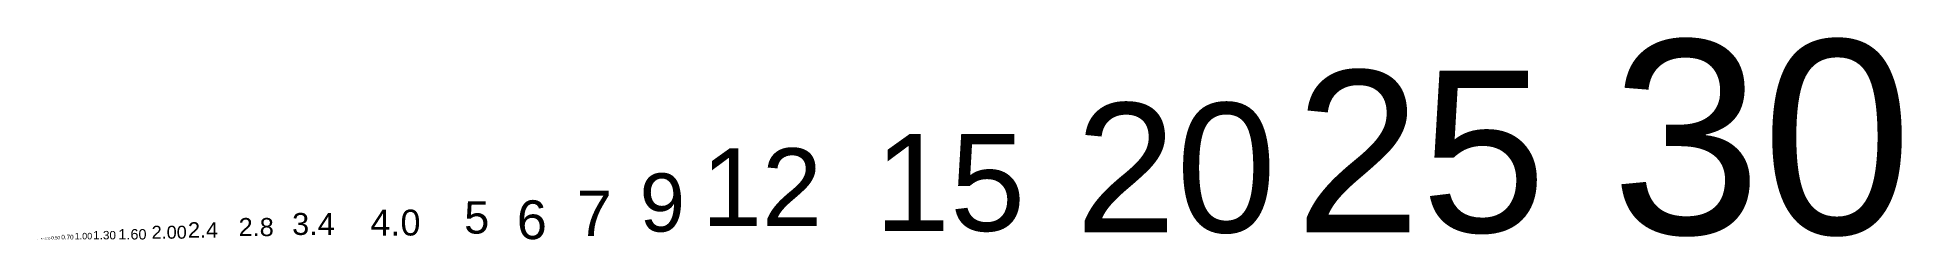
# Model space of a CAD drawing. Header units: inches. Extents: x 4 to 292, y 41 to 73.
import ezdxf
from ezdxf.enums import TextEntityAlignment as Align

# ---------------------------------------------------------------- set-up
doc = ezdxf.new("R2010")
doc.units = ezdxf.units.IN
doc.header["$MEASUREMENT"] = 0
doc.layers.add('Test', color=250, linetype='Continuous')
doc.styles.add('Arial', font='arial.ttf')

msp = doc.modelspace()

# ---------------------------------------------------------------- texts
at = {"layer": 'Test', "style": 'Arial'}
for s, height, p in [('30', 30, (247.5, 33.23)), ('25', 25, (198.65, 35.02)), ('20', 20, (164.66, 36.5)), ('15', 15, (133.57, 38.22)), ('12', 12, (106.8, 39.89)), ('9', 9, (97.23, 39.91)), ('5', 5, (70.07, 40.8)), ('6', 6, (78.21, 39.64)), ('7', 7, (87.5, 39.83)), ('2.00', 2, (21.71, 40.91)), ('2.4', 2.4, (27.33, 40.94)), ('2.8', 2.8, (35.17, 41.07)), ('3.4', 3.4, (43.45, 41.07)), ('4.0', 4, (55.55, 40.8)), ('0.05', 0.05, (4.02, 41.39)), ('0.10', 0.1, (4.22, 41.38)), ('0.20', 0.2, (4.59, 41.35)), ('0.30', 0.3, (5.22, 41.32)), ('0.50', 0.5, (6.18, 41.26)), ('0.70', 0.7, (7.74, 41.2)), ('1.00', 1, (9.8, 41.11)), ('1.30', 1.3, (12.66, 41.02)), ('1.60', 1.6, (16.57, 40.91))]:
    msp.add_text(s, height=height, dxfattribs=at).set_placement(p, align=Align.BOTTOM_LEFT)

doc.saveas('drawing.dxf')
